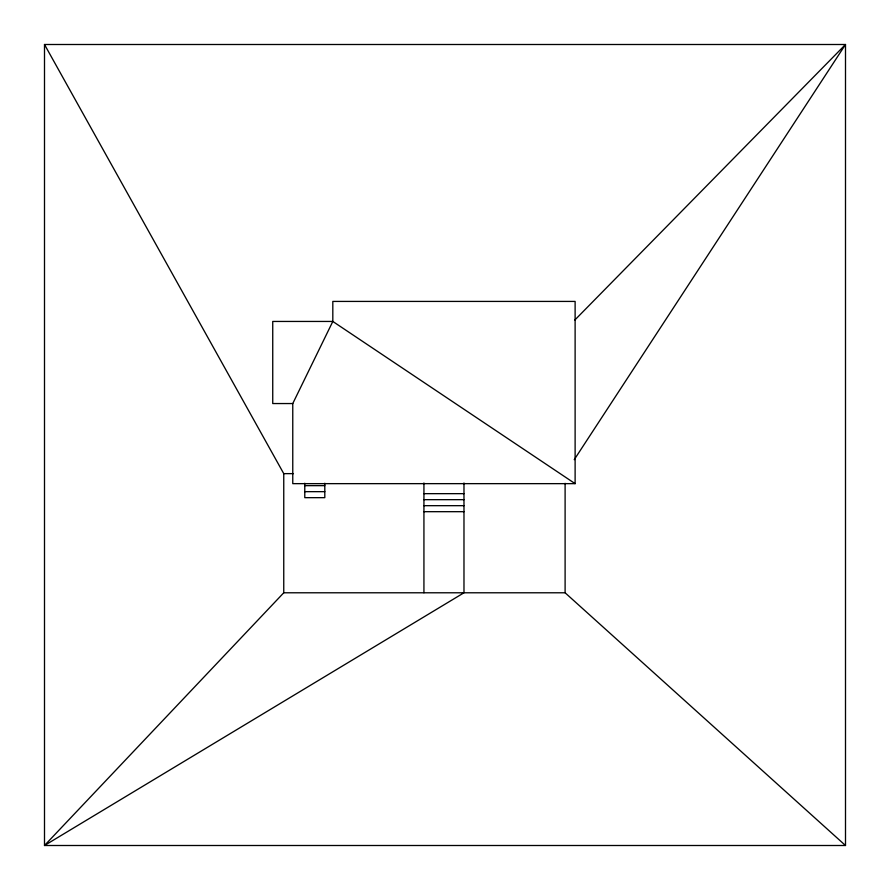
<?xml version="1.0" encoding="UTF-8"?>
<svg xmlns="http://www.w3.org/2000/svg" width="890" height="890" viewBox="0 0 890 890"><rect width="100%" height="100%" fill="white"/><g stroke="black" fill="none" stroke-linecap="round" stroke-linejoin="round"><path stroke-width="1.33" d="M292.766 403.548L332.816 321.446L332.816 301.421L575.118 301.421L575.118 483.648L292.766 483.648L292.766 403.548L272.74 403.548L272.74 321.446L332.816 321.446L575.118 483.648M574.228 459.685L845.5 44.5L44.5 44.5L44.5 845.5L845.5 845.5L845.5 44.5L574.84 320.022M44.5 44.5L283.754 473.636L283.754 592.785L44.5 845.5L463.979 592.785L463.979 482.981M283.754 473.636L293.466 473.636M304.781 485.651L324.805 485.651M304.781 491.658L324.805 491.658M423.929 493.661L463.979 493.661M423.929 499.668L463.979 499.668M423.929 505.676L463.979 505.676M423.929 511.683L463.979 511.683M283.754 592.785L565.106 592.785L845.5 845.5M565.106 483.337L565.106 592.785M423.929 482.981L423.929 592.785M324.805 483.248L324.805 497.666L304.781 497.666L304.781 483.248"/></g></svg>
